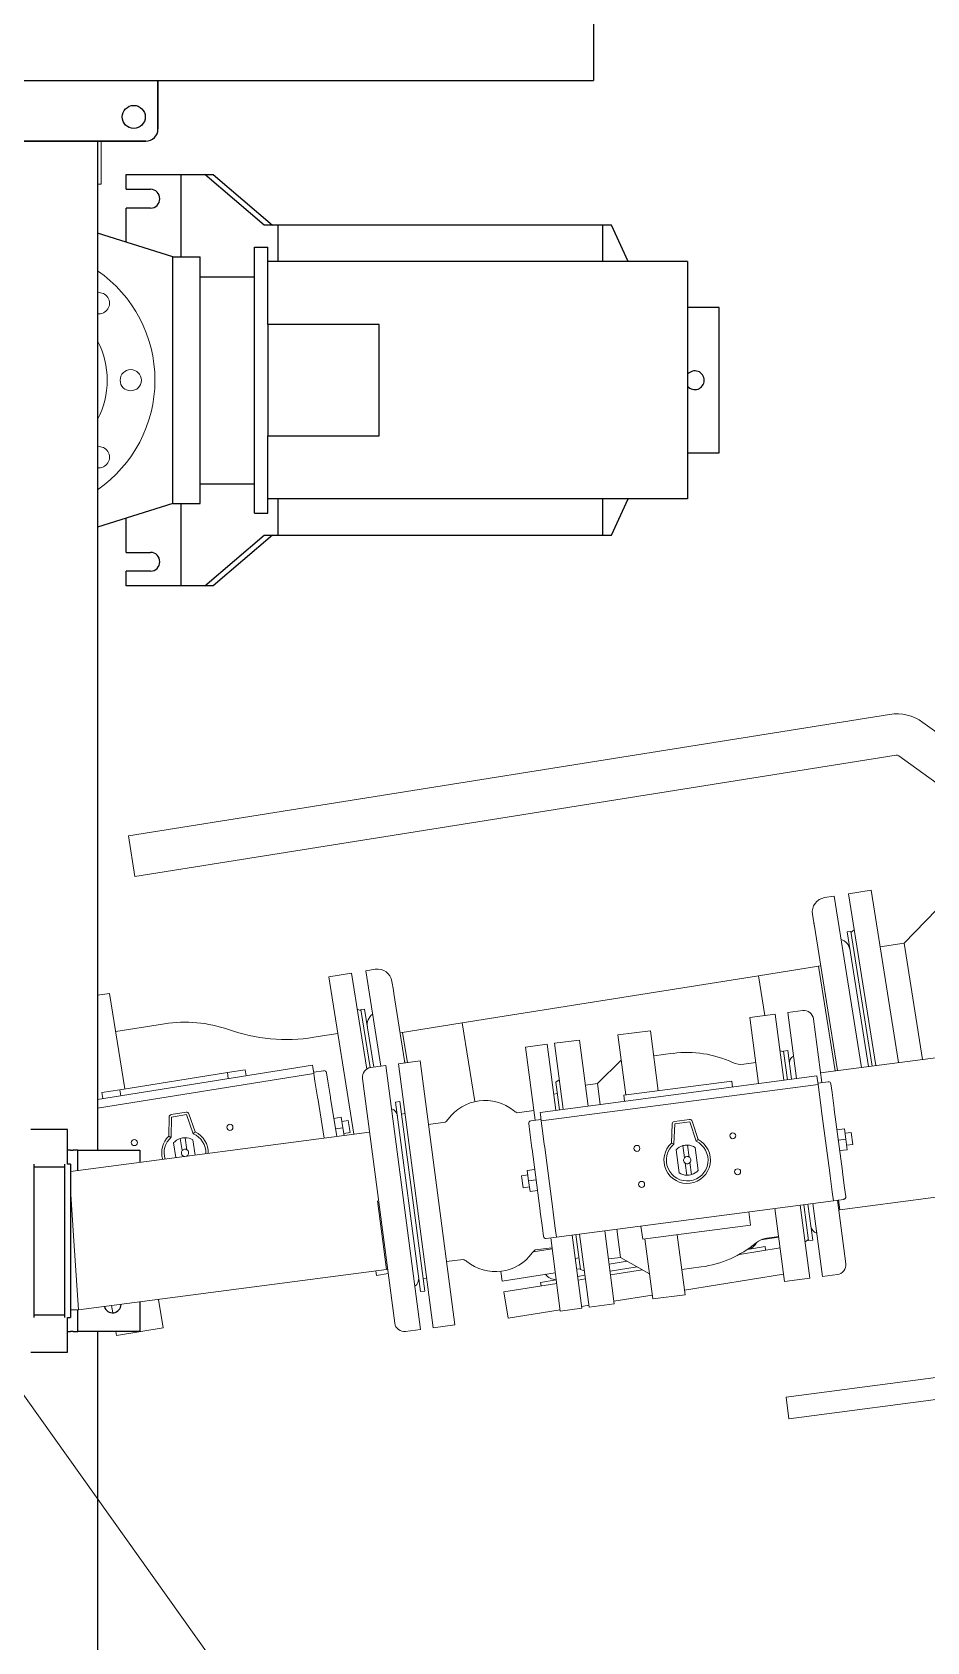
# Model space of a CAD drawing. Header units: millimetres. Extents: x 0 to 157650, y 0 to 89100.
# Drawn here: x 97996 to 100214, y 55340 to 59330 of the extents above; entities that cross this region are included whole.
import ezdxf

# ---------------------------------------------------------------- set-up
doc = ezdxf.new("R2010")
doc.units = ezdxf.units.MM
doc.header["$LTSCALE"] = 150
doc.layers.add('P_Biomass (BM)', color=150, linetype='Continuous', lineweight=18, true_color=0x007fff)
doc.layers.add('Symbol', color=7, linetype='Continuous', lineweight=18)
doc.layers.add('Visible', color=7, linetype='Continuous', lineweight=25)

# ---------------------------------------------------------------- blocks, each defined once
blk = doc.blocks.new('Balloon6')
at = {"layer": 'Symbol'}
blk.add_line((643.477, 386.602), (658.203, 365.937), dxfattribs=at)

msp = doc.modelspace()

# ---------------------------------------------------------------- linework, layer by layer
at = {"layer": 'P_Biomass (BM)'}
for p, q in [((98166.9, 58953.2), (98166.9, 59060)), ((98157.9, 58953.2), (98166.9, 58953.2)), ((100122.1, 57638.6), (98234.4, 57337.4)), ((100368.9, 57499.9), (100204.8, 57618.9)), ((100138.2, 57537.9), (98250.4, 57236.7)), ((100309.1, 57417.3), (100144.9, 57536.3)), ((98234.4, 57337.4), (98250.4, 57236.7)), ((99984.5, 57188.3), (99960.8, 57184.5)), ((99984.5, 57188.3), (100052.2, 56763.5)), ((100020, 57194), (100076.3, 57202.9)), ((100088, 56768.2), (100020, 57194)), ((100144.5, 56775.6), (100076.3, 57202.9)), ((99930.9, 57143.3), (99934.3, 57121.8)), ((100158, 57071.7), (100265.1, 57181.4)), ((99935.7, 57113.5), (99934.3, 57121.8)), ((99935.7, 57113.5), (99962.3, 56946.6)), ((100026.3, 57097.7), (100034.3, 57104.3)), ((100025.8, 57100.7), (100016.9, 57099.3)), ((100016.9, 57099.3), (100070.1, 56765.8)), ((100025.8, 57100.7), (100079, 56767)), ((100098.8, 57062.2), (100158, 57071.7)), ((100204, 56783.5), (100158, 57071.7)), ((98731.3, 56988.4), (98787.6, 56997.3)), ((98793.6, 56597.9), (98731.3, 56988.4)), ((98825.6, 56759.5), (98787.6, 56997.3)), ((98823.2, 57003), (98846.9, 57006.8)), ((98860.9, 56766.7), (98823.2, 57003)), ((99062.5, 56873.7), (99797.2, 56990.9)), ((99945.4, 57014.5), (99797.2, 56990.9)), ((99813, 56891.9), (99797.2, 56990.9)), ((99797.2, 56990.9), (99813, 56891.9)), ((99951.3, 57015.5), (99945.4, 57014.5)), ((99945.4, 57014.5), (99986.8, 56754.9)), ((99986.8, 56754.9), (99945.4, 57014.5)), ((98157.9, 56942.5), (98188, 56947.2)), ((98225.8, 56710.2), (98188, 56947.2)), ((98891.5, 56955.4), (98888.1, 56976.9)), ((98891.5, 56955.4), (98892.8, 56947.1)), ((98919.5, 56780.3), (98892.8, 56947.1)), ((99965.5, 56926.5), (99962.3, 56946.6)), ((98811.6, 56904), (98801.9, 56907.7)), ((98811.1, 56906.9), (98820, 56908.3)), ((98834.1, 56763.1), (98811.1, 56906.9)), ((98843, 56764.4), (98820, 56908.3)), ((99869.4, 56899.4), (99906.6, 56904.3)), ((99965.5, 56926.5), (99992.7, 56755.7)), ((98203.1, 56852.4), (98323.9, 56871.7)), ((99062.5, 56873.7), (98908.5, 56849.1)), ((99062.5, 56873.7), (99093.6, 56678.8)), ((99093.6, 56678.8), (99062.5, 56873.7)), ((99775.7, 56887), (99838.2, 56895.3)), ((99797.2, 56723.5), (99775.7, 56887)), ((99859.7, 56731.7), (99838.2, 56895.3)), ((99890.9, 56735.8), (99869.4, 56899.4)), ((99954.3, 56726), (99933.5, 56883.6)), ((98694.5, 56838.2), (98753.8, 56847.6)), ((98908.5, 56849.1), (98914.4, 56850)), ((98926.3, 56775.3), (98914.4, 56850)), ((99290.9, 56823.3), (99353.4, 56831.5)), ((99312.4, 56659.7), (99290.9, 56823.3)), ((99374.9, 56667.9), (99353.4, 56831.5)), ((99448.5, 56844), (99528.9, 56854.6)), ((99468.1, 56695.3), (99448.5, 56844)), ((99548.4, 56705.9), (99528.9, 56854.6)), ((99273.1, 56820.9), (99219.5, 56813.9)), ((99219.5, 56813.9), (99243.4, 56632.4)), ((99273.1, 56820.9), (99294.6, 56657.3)), ((99537.1, 56792.1), (99585.4, 56798.5)), ((99859.6, 56801.3), (99850, 56805.2)), ((99859.2, 56804.2), (99869.7, 56805.6)), ((99868.6, 56732.8), (99859.2, 56804.2)), ((99879, 56734.2), (99869.7, 56805.6)), ((99951.1, 56750.2), (100400.2, 56809.3)), ((98690.8, 56769.2), (98157.9, 56684.2)), ((98694.1, 56748.5), (98157.9, 56662.9)), ((98213.2, 56708.2), (98479.9, 56750.8)), ((98479.9, 56750.8), (98524.3, 56757.9)), ((98479.9, 56750.8), (98482.2, 56736)), ((98526.7, 56743.1), (98524.3, 56757.9)), ((98690.8, 56769.2), (98691.7, 56763.8)), ((98694.1, 56748.5), (98691.7, 56763.8)), ((98693.6, 56751.5), (98719.1, 56755.5)), ((98697.1, 56729.5), (98694.1, 56748.5)), ((98697.1, 56729.5), (98694.1, 56748.5)), ((98726, 56750.5), (98729.4, 56729.2)), ((98873, 56768.3), (98835.8, 56763.4)), ((98873, 56768.3), (98959.1, 56113.9)), ((98957.8, 56779.5), (98904.2, 56772.4)), ((98904.2, 56772.4), (98990.3, 56118)), ((98919.5, 56780.3), (98920.4, 56774.5)), ((98957.8, 56779.5), (99043.8, 56125.1)), ((99397.8, 56723.9), (99456.8, 56781.5)), ((99760.7, 56771.6), (99790.4, 56775.5)), ((98168.8, 56701.1), (98213.2, 56708.2)), ((98215.6, 56693.4), (98213.2, 56708.2)), ((98697.1, 56729.5), (98703.4, 56690.2)), ((98697.1, 56729.5), (98703.4, 56690.2)), ((98735.6, 56690), (98729.4, 56729.2)), ((98815.2, 56736.5), (98895, 56129.7)), ((99942, 56742.5), (99255.5, 56652.2)), ((99944.7, 56721.6), (99258.2, 56631.3)), ((99294.5, 56726.9), (99302.7, 56733.2)), ((99303.5, 56658.5), (99294.5, 56726.9)), ((99368, 56719.9), (99397.8, 56723.9)), ((99404.6, 56671.8), (99397.8, 56723.9)), ((99462.9, 56694.6), (99730.6, 56729.8)), ((99730.6, 56729.8), (99732.6, 56714.9)), ((99942, 56742.5), (99942.7, 56737.1)), ((99944.7, 56721.6), (99942.7, 56737.1)), ((99944.3, 56724.6), (99969.9, 56728)), ((99947.2, 56702.5), (99944.7, 56721.6)), ((99947.2, 56702.5), (99944.7, 56721.6)), ((99976.6, 56722.8), (99979.4, 56701.4)), ((98168.8, 56701.1), (98171.2, 56686.3)), ((98703.4, 56690.2), (98704.7, 56682.3)), ((98704.7, 56682.3), (98703.4, 56690.2)), ((98704.7, 56682.3), (98719.7, 56588.2)), ((98704.7, 56682.3), (98719.7, 56588.2)), ((98735.6, 56690), (98736.1, 56687.4)), ((98751.2, 56592.4), (98736.1, 56687.4)), ((98907.4, 56679), (98897, 56677.7)), ((98897, 56677.7), (98958.8, 56207.7)), ((98907.4, 56679), (98969.3, 56209.1)), ((99298.2, 56698.7), (99289.3, 56697.5)), ((99464.9, 56679.7), (99462.9, 56694.6)), ((99947.2, 56702.5), (99952.4, 56663.2)), ((99947.2, 56702.5), (99952.4, 56663.2)), ((99952.4, 56663.2), (99953.4, 56655.2)), ((99953.4, 56655.2), (99952.4, 56663.2)), ((99984.6, 56662), (99979.4, 56701.4)), ((98335.5, 56640.7), (98334.6, 56593.1)), ((98340.5, 56590.4), (98341.5, 56640.6)), ((98378.1, 56652.5), (98340.6, 56646.5)), ((98341.5, 56640.6), (98379, 56646.6)), ((98379, 56646.6), (98395.5, 56599.2)), ((98400.4, 56603.6), (98384.7, 56648.6)), ((98744.1, 56637.1), (98762.4, 56640)), ((98766.6, 56614.2), (98762.4, 56640)), ((98779.9, 56631.6), (98764.2, 56629.1)), ((98779.9, 56631.6), (98784.6, 56601.9)), ((98920.5, 56649), (98911.5, 56647.8)), ((98978.5, 56622.3), (99020.1, 56627.7)), ((99198.5, 56651.2), (99240.2, 56656.7)), ((99229.9, 56602.8), (99227.1, 56624.2)), ((99257.8, 56634.3), (99232.2, 56631)), ((99256.2, 56646.8), (99255.5, 56652.2)), ((99258.2, 56631.3), (99256.2, 56646.8)), ((99258.2, 56631.3), (99260.7, 56612.2)), ((99258.2, 56631.3), (99260.7, 56612.2)), ((99583.3, 56623.8), (99581.1, 56576.2)), ((99586.9, 56573.4), (99589.3, 56623.5)), ((99626.1, 56634.4), (99588.5, 56629.4)), ((99589.3, 56623.5), (99626.9, 56628.4)), ((99626.9, 56628.4), (99642.1, 56580.6)), ((99647.1, 56584.9), (99632.6, 56630.2)), ((99953.4, 56655.2), (99973.5, 56502.5)), ((99953.4, 56655.2), (99973.5, 56502.5)), ((99984.6, 56662), (99985, 56659.4)), ((100005, 56506.7), (99985, 56659.4)), ((98091.2, 56505.6), (98832.7, 56603.1)), ((98367.9, 56557.4), (98363.2, 56587.4)), ((98375, 56589.3), (98379.8, 56559.3)), ((98400.1, 56546.2), (98394.1, 56584)), ((98748.2, 56611.3), (98766.6, 56614.2)), ((98769.7, 56594.8), (98766.6, 56614.2)), ((98784.6, 56601.9), (98768.9, 56599.4)), ((99229.9, 56602.8), (99235.1, 56563.4)), ((99265.9, 56572.9), (99260.7, 56612.2)), ((99265.9, 56572.9), (99260.7, 56612.2)), ((99991.6, 56608.9), (100010, 56611.3)), ((99995, 56583), (100013.4, 56585.5)), ((100013.4, 56585.5), (100010, 56611.3)), ((100027.2, 56602.4), (100011.5, 56600.3)), ((100016.8, 56559.6), (100013.4, 56585.5)), ((100027.2, 56602.4), (100031.2, 56572.7)), ((98346.7, 56576.4), (98352.5, 56539.9)), ((98370.3, 56542.3), (98370, 56544.2)), ((98381.9, 56546.1), (98382.2, 56543.8)), ((99235.4, 56560.8), (99235.1, 56563.4)), ((99235.4, 56560.8), (99255.5, 56408.1)), ((99266.9, 56565), (99265.9, 56572.9)), ((99265.9, 56572.9), (99266.9, 56565)), ((99287, 56412.2), (99266.9, 56565)), ((99287, 56412.2), (99266.9, 56565)), ((99592.7, 56559.2), (99600.2, 56502)), ((99613.4, 56539.6), (99609.4, 56569.7)), ((99621.3, 56571.2), (99625.3, 56541.2)), ((99647.8, 56508.3), (99640.3, 56565.4)), ((99998.4, 56557.2), (100016.8, 56559.6)), ((100031.2, 56572.7), (100015.4, 56570.6)), ((99242.1, 56510.3), (99223.6, 56507.9)), ((99227, 56482), (99223.6, 56507.9)), ((99619.1, 56496.3), (99615.2, 56526.3)), ((99627, 56527.9), (99631, 56497.8)), ((100005, 56506.7), (100005.4, 56504)), ((100010.6, 56464.7), (100005.4, 56504)), ((99225.1, 56496.9), (99209.3, 56494.8)), ((99209.3, 56494.8), (99213.2, 56465.1)), ((99229, 56467.2), (99213.2, 56465.1)), ((99245.5, 56484.5), (99227, 56482)), ((99230.4, 56456.1), (99227, 56482)), ((99973.5, 56502.5), (99974.6, 56494.6)), ((99974.6, 56494.6), (99973.5, 56502.5)), ((99974.6, 56494.6), (99979.7, 56455.2)), ((99974.6, 56494.6), (99979.7, 56455.2)), ((99998.8, 56410.6), (100444.9, 56469.3)), ((100010.6, 56464.7), (100013.4, 56443.2)), ((98091.2, 56461.6), (98099.6, 56333.7)), ((98852.1, 56432.7), (98874.5, 56262.7)), ((99248.9, 56458.6), (99230.4, 56456.1)), ((99296.2, 56342.9), (99982.6, 56433.2)), ((99921.1, 56334.3), (99909.3, 56423.5)), ((99931.5, 56335.6), (99919.7, 56424.9)), ((99955.5, 56245), (99931.6, 56426.4)), ((99982.6, 56433.2), (99979.7, 56455.2)), ((99982.6, 56433.2), (99979.7, 56455.2)), ((99982.6, 56433.2), (100008.2, 56436.5)), ((100013.3, 56276.8), (99992.6, 56434.5)), ((99998.8, 56410.6), (99995.6, 56434.9)), ((99255.8, 56405.5), (99255.5, 56408.1)), ((99255.8, 56405.5), (99261, 56366.1)), ((99288.1, 56404.3), (99287, 56412.2)), ((99287, 56412.2), (99288.1, 56404.3)), ((99293.2, 56365), (99288.1, 56404.3)), ((99293.2, 56365), (99288.1, 56404.3)), ((99773.2, 56405.6), (99777.5, 56372.9)), ((99861.8, 56232.7), (99837.9, 56414.1)), ((99924.3, 56240.9), (99900.4, 56422.3)), ((99995.8, 56410.2), (99998.8, 56410.6)), ((99263.8, 56344.7), (99261, 56366.1)), ((99293.2, 56365), (99296.2, 56342.9)), ((99293.2, 56365), (99296.2, 56342.9)), ((99335.3, 56348), (99359.1, 56166.6)), ((99355.5, 56262.9), (99344.2, 56349.2)), ((99377, 56168.9), (99353.1, 56350.3)), ((99439.4, 56177.1), (99415.6, 56358.6)), ((99454.5, 56292.6), (99445.3, 56362.5)), ((99509.9, 56337.7), (99505.5, 56370.4)), ((99777.5, 56372.9), (99509.9, 56337.7)), ((99614.9, 56200.2), (99595.4, 56348.9)), ((99817.4, 56340.3), (99847.1, 56344.2)), ((98099.6, 56333.7), (98110.8, 56162.3)), ((99285.2, 56314.2), (99238.6, 56306.8)), ((99243.2, 56311.2), (99284.9, 56316.7)), ((99296.2, 56342.9), (99270.6, 56339.5)), ((99281.7, 56341), (99305.6, 56159.5)), ((99534.6, 56189.6), (99515.1, 56338.4)), ((99850.8, 56316.3), (99749.6, 56300.2)), ((99813.2, 56319.5), (99769.7, 56312.5)), ((99847.3, 56343.1), (99802.6, 56336)), ((99814.6, 56310.6), (99813.2, 56319.5)), ((99920.7, 56337.2), (99912.4, 56330.9)), ((99921.1, 56334.3), (99931.5, 56335.6)), ((99023.2, 56282.3), (99064.8, 56287.8)), ((99351.8, 56291.2), (99342.9, 56290)), ((99355.3, 56264.6), (99346.4, 56263.2)), ((99424.8, 56288.7), (99454.5, 56292.6)), ((99471.3, 56283.1), (99426.4, 56276)), ((99496.5, 56268.9), (99428.8, 56258.1)), ((99454.5, 56292.6), (99526.4, 56252.1)), ((99606.7, 56262.7), (99655, 56269)), ((98110.8, 56162.3), (98874.5, 56262.7)), ((98849.5, 56247.7), (98847.7, 56259.2)), ((98849.5, 56247.7), (98878.8, 56252.4)), ((98877.4, 56263.1), (98874.5, 56262.7)), ((98974.1, 56241.5), (98965.1, 56240.3)), ((99161.6, 56233.7), (99157.8, 56257.4)), ((99293.1, 56254.7), (99161.6, 56233.7)), ((99296.6, 56227.9), (99165.8, 56207.1)), ((99295.4, 56236.8), (99256.3, 56230.6)), ((99257.7, 56221.7), (99256.3, 56230.6)), ((99366.5, 56248.2), (99348.8, 56245.4)), ((99367.7, 56239.3), (99349.9, 56236.4)), ((99355.5, 56262.9), (99365.1, 56258.9)), ((99509.1, 56261.8), (99430, 56249.2)), ((99859.4, 56250.9), (99613.4, 56211.6)), ((99861.8, 56232.7), (99924.3, 56240.9)), ((99955.5, 56245), (99992.7, 56249.9)), ((98320.4, 56117.7), (98309.1, 56188.4)), ((98969.3, 56209.1), (98958.8, 56207.7)), ((99176.2, 56141.9), (99165.8, 56207.1)), ((99533.4, 56198.9), (99438.6, 56183.7)), ((99534.6, 56189.6), (99614.9, 56200.2)), ((98091.2, 56162.3), (98110.8, 56162.3)), ((98195.9, 56155.2), (98193, 56173.1)), ((99305.2, 56162.5), (99176.2, 56141.9)), ((99359.1, 56166.6), (99305.6, 56159.5)), ((99376.3, 56173.8), (99358.6, 56171)), ((99377, 56168.9), (99439.4, 56177.1)), ((98204.8, 56099.3), (98203.3, 56108.7)), ((98204.8, 56099.3), (98320.4, 56117.7)), ((98959.1, 56113.9), (98921.9, 56109.1)), ((99043.8, 56125.1), (98990.3, 56118)), ((100504.2, 56029.7), (99865.5, 55945.7)), ((99865.5, 55945.7), (99872.5, 55892.2)), ((100511.2, 55976.2), (99872.5, 55892.2))]:
    msp.add_line(p, q, dxfattribs=at)
for centre, radius in [((98240.4, 58467.2), 26.3), ((98249.3, 56577.3), 7.5), ((98486.3, 56615.1), 7.5), ((99733.3, 56594), 7.5), ((99495.4, 56562.7), 7.5), ((99745.1, 56504.8), 7.5), ((99507.1, 56473.5), 7.5)]:
    msp.add_circle(centre, radius, dxfattribs=at)
for centre, radius, start, end in [((97970.4, 58467.2), 330, 304.6328, 55.3672), ((98161.3, 58658.1), 26.3, 262.6126, 97.3874), ((97970.4, 58467.2), 211.5, 332.4653, 27.5347), ((98161.3, 58276.3), 26.3, 262.6126, 97.3874), ((100139.6, 57529), 111, 54.0647, 99.0647), ((100139.6, 57529), 9, 54.0647, 99.0647), ((99966.4, 57149), 36, 99.0647, 189.0647), ((99991.4, 57049.7), 33, 9.0647, 72.029), ((98852.5, 56971.2), 36, 9.0647, 99.0647), ((99909.7, 56880.5), 24, 7.4933, 97.4933), ((98374.9, 56551.8), 324, 70.6001, 99.0647), ((98859.7, 56869.1), 33, 126.1004, 189.0647), ((98626.3, 57265.7), 432.9, 250.6001, 279.0647), ((99620.2, 56533.7), 267, 65.0698, 97.4933), ((99895, 56774.1), 21, 122.8702, 187.4933), ((98720, 56749.6), 6, 9.0647, 99.0647), ((98839, 56739.6), 24, 97.4933, 187.4933), ((99754.1, 56821.7), 50.5, 245.0698, 277.4933), ((99970.7, 56722.1), 6, 7.4933, 97.4933), ((99118.7, 56568.4), 113.2, 51.2806, 143.7059), ((98341.5, 56640.6), 6, 99.0647, 178.8898), ((98379, 56646.6), 6, 19.2395, 99.0647), ((98880.7, 56640.7), 21, 7.4933, 72.1163), ((98993.1, 56660.6), 42.6, 309.4345, 323.7059), ((99216.2, 56690), 42.6, 231.2806, 245.552), ((99233, 56625), 6, 97.4933, 187.4933), ((99589.3, 56623.5), 6, 97.4933, 177.3184), ((99626.9, 56628.4), 6, 17.6681, 97.4933), ((98374.9, 56551.8), 57.7, 134.2781, 196.2643), ((98374.9, 56551.8), 51.7, 131.6146, 197.2907), ((98374.9, 56551.8), 37.5, 108.2716, 138.8565), ((98374.9, 56551.8), 37.5, 89.8578, 108.2716), ((98374.9, 56551.8), 37.5, 59.2729, 89.8578), ((98374.9, 56551.8), 51.7, 357.6958, 66.5148), ((98374.9, 56551.8), 57.7, 358.7223, 63.8513), ((99620.2, 56533.7), 57.7, 132.7067, 62.2799), ((98374.9, 56551.8), 9, 140.875, 237.2544), ((98374.9, 56551.8), 9, 57.2544, 140.875), ((98374.9, 56551.8), 9, 237.2544, 265.5767), ((98374.9, 56551.8), 9, 289.4098, 320.875), ((98374.9, 56551.8), 9, 320.875, 57.2544), ((99620.2, 56533.7), 51.7, 130.0432, 64.9434), ((99620.2, 56533.7), 37.5, 106.7002, 137.2851), ((99620.2, 56533.7), 37.5, 88.2864, 106.7002), ((99620.2, 56533.7), 37.5, 57.7014, 88.2864), ((99620.2, 56533.7), 9, 139.3036, 235.6829), ((99620.2, 56533.7), 9, 55.6829, 139.3036), ((99620.2, 56533.7), 9, 235.6829, 319.3036), ((99620.2, 56533.7), 9, 319.3036, 55.6829), ((99620.2, 56533.7), 37.5, 286.7002, 317.2851), ((99620.2, 56533.7), 37.5, 237.7014, 268.2864), ((99620.2, 56533.7), 37.5, 268.2864, 286.7002), ((100007.4, 56442.5), 6, 277.4933, 7.4933), ((99269.8, 56345.4), 6, 187.4933, 277.4933), ((99947.8, 56372.6), 21, 187.4933, 252.1163), ((99270.3, 56278.3), 42.6, 129.4344, 143.7059), ((99620.2, 56533.7), 267, 277.4933, 309.9167), ((99763.6, 56345), 33, 280.7626, 333.4542), ((99824, 56290.2), 50.5, 97.4933, 129.9167), ((99047.2, 56249), 42.6, 51.2806, 65.5521), ((99144.7, 56370.6), 113.2, 231.2806, 323.7059), ((99989.5, 56273.7), 24, 277.4933, 7.4933), ((98933.5, 56239.2), 21, 302.8702, 7.4933), ((99193.4, 56263.1), 36, 187.9946, 189.0647), ((99295.5, 56270.3), 33, 216.1004, 269.7614), ((98918.8, 56132.8), 24, 187.4933, 277.4933)]:
    msp.add_arc(centre, radius, start, end, dxfattribs=at)
for points, knots in [([(99934.3, 57121.8), (99934.3, 57121.8), (99934.3, 57121.8), (99934.3, 57121.9), (99934.4, 57121.5), (99934.7, 57119.9), (99934.9, 57118.7), (99935.3, 57116), (99935.4, 57114.8), (99935.7, 57113.5)], [-2.3553852, -2.3553852, -2.3553852, -2.3553852, -2.3488819, -2.3488819, -2.0438878, -2.0438878, -1.7543331, -1.7543331, -1.56067, -1.56067, -1.56067, -1.56067]), ([(98892.8, 56947.1), (98892.8, 56947.1), (98892.8, 56947.2), (98892.5, 56949.3), (98892.2, 56951.1), (98891.7, 56953.7), (98891.6, 56954.6), (98891.5, 56955.4), (98891.5, 56955.5), (98891.5, 56955.4)], [-2.3553852, -2.3553852, -2.3553852, -2.3553852, -2.3488819, -2.3488819, -2.0438878, -2.0438878, -1.7543331, -1.7543331, -1.56067, -1.56067, -1.56067, -1.56067]), ([(99962.3, 56946.6), (99962.3, 56946.6), (99962.3, 56946.5), (99962.6, 56944.5), (99963, 56942.2), (99963.8, 56937.3), (99964.2, 56934.7), (99964.9, 56930.2), (99965.2, 56928.3), (99965.5, 56926.5)], [-2.3553859, -2.3553859, -2.3553859, -2.3553859, -2.3490312, -2.3490312, -2.0439715, -2.0439715, -1.7543596, -1.7543596, -1.56067, -1.56067, -1.56067, -1.56067]), ([(98920.3, 56774.5), (98920.2, 56775.1), (98920.2, 56775.6), (98919.9, 56777.6), (98919.7, 56779), (98919.5, 56780.3)], [-1.8222989, -1.8222989, -1.8222989, -1.8222989, -1.7543596, -1.7543596, -1.56067, -1.56067, -1.56067, -1.56067])]:
    msp.add_open_spline(points, degree=3, knots=knots, dxfattribs=at)
for points in [[(98340.5, 56590.4), (98338.6, 56591.4), (98336.6, 56592.2), (98334.6, 56593.1)], [(98395.5, 56599.2), (98397.1, 56600.7), (98398.7, 56602.2), (98400.4, 56603.6)], [(99642.1, 56580.6), (99643.8, 56582.1), (99645.4, 56583.5), (99647.1, 56584.9)], [(99586.9, 56573.4), (99585, 56574.3), (99583, 56575.3), (99581.1, 56576.2)]]:
    msp.add_open_spline(points, degree=3, dxfattribs=at)
at = {"layer": 'Visible'}
for p, q in [((99387.9, 59450), (99387.9, 59210)), ((84687.9, 59210), (99387.9, 59210)), ((98307.9, 59210), (98307.9, 59090)), ((98307.9, 59090), (98307.9, 59210)), ((98277.9, 59060), (97797.9, 59060)), ((97797.9, 59060), (98277.9, 59060)), ((98157.9, 59060), (98157.9, 56558.7)), ((98083.7, 56609.7), (97992.2, 56609.7)), ((98083.7, 56523.5), (98083.7, 56609.7)), ((98091.2, 56558.7), (98083.7, 56558.7)), ((98091.2, 56558.7), (98097.5, 56558.7)), ((98109.5, 56558.7), (98097.5, 56558.7)), ((98109.5, 56558.7), (98262.9, 56558.7)), ((98109.5, 56508), (98109.5, 56558.7)), ((98262.9, 56558.7), (98262.9, 56528.1)), ((97999.7, 56523.5), (97999.7, 56143.9)), ((97999.7, 56517.5), (98076.2, 56517.5)), ((98076.2, 56523.5), (98076.2, 56143.9)), ((98091.2, 56523.9), (98083.7, 56523.9)), ((98091.2, 56523.9), (98091.2, 56143.6)), ((97999.7, 56150), (98076.2, 56150)), ((98109.5, 56108.7), (98109.5, 56162.3)), ((98262.9, 56182.3), (98262.9, 56108.7)), ((98083.7, 56057.7), (98083.7, 56143.9)), ((98083.7, 56143.6), (98091.2, 56143.6)), ((98083.7, 56108.7), (98091.2, 56108.7)), ((98097.5, 56108.7), (98091.2, 56108.7)), ((98097.5, 56108.7), (98109.5, 56108.7)), ((98262.9, 56108.7), (98109.5, 56108.7)), ((98157.9, 56108.7), (98157.9, 51672.5)), ((97992.2, 56057.7), (98083.7, 56057.7))]:
    msp.add_line(p, q, dxfattribs=at)
at = {"layer": 'Visible', "color": 9, "true_color": 0xc0c0c0}
for p, q in [((98229.2, 58940.5), (98229.2, 58977.2)), ((98229.2, 58977.2), (98365.2, 58977.2)), ((98365.2, 58977.2), (98424.1, 58977.2)), ((98365.2, 58773.2), (98365.2, 58977.2)), ((98571.3, 58851.2), (98424.1, 58977.2)), ((98424.1, 58977.2), (98444.8, 58977.2)), ((98444.8, 58977.2), (98592.1, 58851.2)), ((98229.2, 58940.5), (98289.2, 58940.5)), ((98289.2, 58894), (98229.2, 58894)), ((98229.2, 58809.2), (98229.2, 58894)), ((98344.7, 58773.2), (98157.9, 58831.4)), ((98605.9, 58851.2), (98571.3, 58851.2)), ((98605.9, 58761.2), (98605.9, 58851.2)), ((99410.9, 58851.2), (98605.9, 58851.2)), ((99410.9, 58761.2), (99410.9, 58851.2)), ((99432.7, 58851.2), (99410.9, 58851.2)), ((99473.7, 58761.2), (99432.7, 58851.2)), ((98547.2, 58137.2), (98547.2, 58797.2)), ((98547.2, 58797.2), (98580.2, 58797.2)), ((98580.2, 58605.2), (98580.2, 58797.2)), ((98344.7, 58161.2), (98344.7, 58773.2)), ((98344.7, 58773.2), (98412.2, 58773.2)), ((98412.2, 58161.2), (98412.2, 58773.2)), ((99621.2, 58761.2), (98580.2, 58761.2)), ((99621.2, 58761.2), (99621.2, 58711.1)), ((98412.2, 58723.7), (98547.2, 58723.7)), ((99621.2, 58711.1), (99621.2, 58683.6)), ((99621.2, 58683.6), (99621.2, 58250.8)), ((99699.2, 58647.2), (99621.2, 58647.2)), ((99699.2, 58287.2), (99699.2, 58647.2)), ((98856.2, 58605.2), (98580.2, 58605.2)), ((98580.2, 58605.2), (98580.2, 58329.2)), ((98856.2, 58329.2), (98856.2, 58605.2)), ((98580.2, 58137.2), (98580.2, 58329.2)), ((98580.2, 58329.2), (98856.2, 58329.2)), ((99621.2, 58287.2), (99699.2, 58287.2)), ((99621.2, 58250.8), (99621.2, 58223.3)), ((99621.2, 58223.3), (99621.2, 58173.2)), ((98412.2, 58210.7), (98547.2, 58210.7)), ((98344.7, 58161.2), (98157.9, 58103)), ((98344.7, 58161.2), (98412.2, 58161.2)), ((98365.2, 57957.2), (98365.2, 58161.2)), ((99621.2, 58173.2), (98580.2, 58173.2)), ((98605.9, 58083.2), (98605.9, 58173.2)), ((99410.9, 58083.2), (99410.9, 58173.2)), ((99432.7, 58083.2), (99473.7, 58173.2)), ((98229.2, 58040.5), (98229.2, 58125.2)), ((98547.2, 58137.2), (98580.2, 58137.2)), ((98424.1, 57957.2), (98571.3, 58083.2)), ((98592.1, 58083.2), (98444.8, 57957.2)), ((98571.3, 58083.2), (98605.9, 58083.2)), ((98605.9, 58083.2), (99410.9, 58083.2)), ((99410.9, 58083.2), (99432.7, 58083.2)), ((98229.2, 58040.5), (98289.2, 58040.5)), ((98289.2, 57994), (98229.2, 57994)), ((98229.2, 57957.2), (98229.2, 57994)), ((98365.2, 57957.2), (98229.2, 57957.2)), ((98424.1, 57957.2), (98365.2, 57957.2)), ((98444.8, 57957.2), (98424.1, 57957.2))]:
    msp.add_line(p, q, dxfattribs=at)
at = {"layer": 'Visible'}
msp.add_circle((98247.9, 59120), 28.5, dxfattribs=at)
msp.add_circle((98247.9, 59120), 28.5, dxfattribs=at)
for centre, radius, start, end in [((98277.9, 59090), 30, 270, 0), ((98277.9, 59090), 30, 270, 0), ((98195.4, 56176.2), 21, 195.1333, 359.8532)]:
    msp.add_arc(centre, radius, start, end, dxfattribs=at)
at = {"layer": 'Visible', "color": 9, "true_color": 0xc0c0c0}
for centre, radius, start, end in [((98289.2, 58917.2), 23.3, 270, 90), ((99639.2, 58467.2), 23.2, 219.268, 140.732), ((98289.2, 58017.2), 23.3, 270, 90)]:
    msp.add_arc(centre, radius, start, end, dxfattribs=at)

# ---------------------------------------------------------------- block references
at = {"layer": 'Symbol', "xscale": 150, "yscale": 150, "zscale": 150}
msp.add_blockref('Balloon6', (0, 0), dxfattribs=at)

doc.saveas('drawing.dxf')
